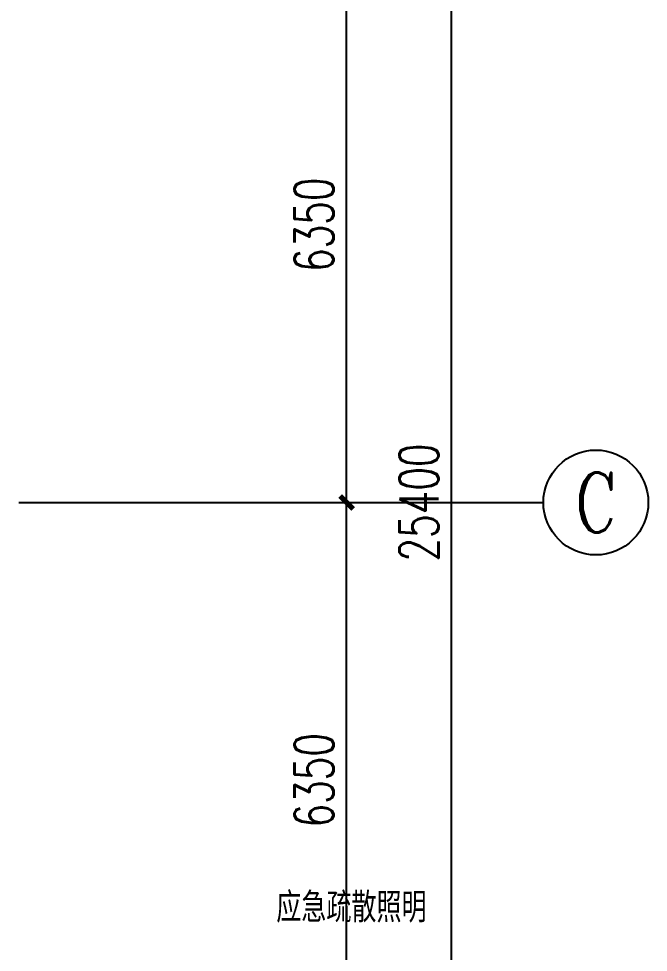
# Model space of a CAD drawing. Extents: x 12152 to 491505, y 111028 to 412681.
# Drawn here: x 472469 to 479669, y 135418 to 146091 of the extents above; entities that cross this region are included whole.
import ezdxf
from ezdxf.enums import TextEntityAlignment as Align

# ---------------------------------------------------------------- set-up
doc = ezdxf.new("R2010")
doc.units = 0
doc.header["$LTSCALE"] = 1000
doc.header["$MEASUREMENT"] = 0
doc.linetypes.add('DASHEDX2', pattern=[38.1, 25.4, -12.7])
for name, color, linetype in [('AXIS', 3, 'Continuous'), ('AXIS_TEXT', 7, 'Continuous'), ('M', 7, 'Continuous')]:
    doc.layers.add(name, color=color, linetype=linetype)
doc.styles.add('-宋体', font='', dxfattribs={"width": 0.75})
doc.styles.add('_TCH_AXIS', font='COMPLEX', dxfattribs={"bigfont": 'GBCBIG'})
doc.styles.add('_TCH_DIM_T3', font='SIMPLEX', dxfattribs={"width": 0.705882, "bigfont": 'GBCBIG'})
doc.styles.add('COMPLEX', font='COMPLEX')
doc.styles.get('-宋体').set_extended_font_data('SimSun')
doc.dimstyles.new('_TCH_ARCH&&150', dxfattribs={"dimtxt": 446.25, "dimasz": 150, "dimexe": 375, "dimexo": 450, "dimgap": 150, "dimtad": 1, "dimdec": 0, "dimzin": 0, "dimdsep": 46, "dimtxsty": '_TCH_DIM_T3', "dimblk": 'ARCHTICK', "dimcen": 0.09, "dimclrt": 7, "dimazin": 2, "dimtfac": 1, "dimtdec": 0, "dimtix": 1, "dimtmove": 2, "dimatfit": 3, "dimfxl": 1, "dimtolj": 1, "dimtzin": 0, "dimarcsym": 0})

# ---------------------------------------------------------------- blocks, each defined once
blk = doc.blocks.new('_ArchTick')
at = {"color": 0, "linetype": 'ByBlock', "const_width": 0.4}
blk.add_lwpolyline([(-0.5, -0.5), (0.5, 0.5)], dxfattribs=at)
blk = doc.blocks.new('*D202')
at = {"layer": 'AXIS', "color": 0, "lineweight": -2, "transparency": 16777216}
for p, q in [((472919, 140560), (476594, 140560)), ((476219, 134210), (476219, 140560)), ((472919, 134210), (476594, 134210))]:
    blk.add_line(p, q, dxfattribs=at)
at = {"layer": 'Defpoints', "color": 0, "transparency": 16777216}
for p in [(472469, 140560), (476219, 140560), (472469, 134210)]:
    blk.add_point(p, dxfattribs=at)
at = {"layer": 'AXIS', "color": 0, "lineweight": -2, "transparency": 16777216, "xscale": 150, "yscale": 150, "zscale": 150}
for p, rotation in [((476219, 140560), 90), ((476219, 134210), 270)]:
    blk.add_blockref('_ArchTick', p, dxfattribs=dict(at, rotation=rotation))
at = {"layer": 'AXIS', "color": 7, "transparency": 16777216, "insert": (475846, 137385), "char_height": 446.2, "attachment_point": 5, "rotation": 90, "style": '_TCH_DIM_T3'}
blk.add_mtext('\\A1;6350', dxfattribs=at)
blk = doc.blocks.new('*D203')
at = {"layer": 'AXIS', "color": 0, "lineweight": -2, "transparency": 16777216}
for p, q in [((472919, 146910), (476594, 146910)), ((476219, 140560), (476219, 146910)), ((472919, 140560), (476594, 140560))]:
    blk.add_line(p, q, dxfattribs=at)
at = {"layer": 'Defpoints', "color": 0, "transparency": 16777216}
for p in [(472469, 146910), (476219, 146910), (472469, 140560)]:
    blk.add_point(p, dxfattribs=at)
at = {"layer": 'AXIS', "color": 0, "lineweight": -2, "transparency": 16777216, "xscale": 150, "yscale": 150, "zscale": 150}
for p, rotation in [((476219, 146910), 90), ((476219, 140560), 270)]:
    blk.add_blockref('_ArchTick', p, dxfattribs=dict(at, rotation=rotation))
at = {"layer": 'AXIS', "color": 7, "transparency": 16777216, "insert": (475846, 143735), "char_height": 446.2, "attachment_point": 5, "rotation": 90, "style": '_TCH_DIM_T3'}
blk.add_mtext('\\A1;6350', dxfattribs=at)
blk = doc.blocks.new('*D205')
at = {"layer": 'AXIS', "color": 0, "lineweight": -2, "transparency": 16777216}
for p, q in [((472919, 153260), (477794, 153260)), ((477419, 127860), (477419, 153260)), ((472919, 127860), (477794, 127860))]:
    blk.add_line(p, q, dxfattribs=at)
at = {"layer": 'Defpoints', "color": 0, "transparency": 16777216}
for p in [(472469, 153260), (477419, 153260), (472469, 127860)]:
    blk.add_point(p, dxfattribs=at)
at = {"layer": 'AXIS', "color": 0, "lineweight": -2, "transparency": 16777216, "xscale": 150, "yscale": 150, "zscale": 150}
for p, rotation in [((477419, 153260), 90), ((477419, 127860), 270)]:
    blk.add_blockref('_ArchTick', p, dxfattribs=dict(at, rotation=rotation))
at = {"layer": 'AXIS', "color": 7, "transparency": 16777216, "insert": (477046, 140560), "char_height": 446.2, "attachment_point": 5, "rotation": 90, "style": '_TCH_DIM_T3'}
blk.add_mtext('\\A1;25400', dxfattribs=at)
blk = doc.blocks.new('_AXISO')
blk.add_circle((0, 0), 0.5)
at = {"layer": 'AXIS_TEXT', "style": 'COMPLEX', "width": 1.041667}
blk.add_attdef('A', text='', height=0.56, dxfattribs=at).set_placement((-0.25, -0.28), (0.25, -0.28), align=Align.FIT)

msp = doc.modelspace()

# ---------------------------------------------------------------- linework, layer by layer
at = {"layer": 'AXIS', "color": 0}
msp.add_line((472468.8, 140559.9), (478468.8, 140559.9), dxfattribs=at)

# ---------------------------------------------------------------- block references
ref = msp.add_blockref('_AXISO', (479068.8, 140559.9), dxfattribs=dict(at, xscale=1200, yscale=1200, zscale=1200))
ref.add_attrib('A', 'C', dxfattribs={"layer": 'AXIS_TEXT', "color": 0, "height": 683.5, "style": '_TCH_AXIS'}).set_placement((478824.7, 140218.1), (479312.9, 140218.1), align=Align.FIT)

# ---------------------------------------------------------------- texts
at = {"layer": 'M', "color": 0, "linetype": 'DASHEDX2', "style": '-宋体', "width": 0.7}
msp.add_text('应急疏散照明', height=300, dxfattribs=at).set_placement((475414.5, 135793, 5472))

# ---------------------------------------------------------------- dimensions: what is measured, and where the dimension line sits
at = {"layer": 'AXIS', "color": 0}
for p1, p2, distance, picture, middle in [((472468.8, 127859.9), (472468.8, 153259.9), -4950, '*D205', (477045.7, 140559.9)), ((472468.8, 140559.9), (472468.8, 146909.9), -3750, '*D203', (475845.7, 143734.9)), ((472468.8, 134209.9), (472468.8, 140559.9), -3750, '*D202', (475845.7, 137384.9))]:
    dim = msp.add_aligned_dim(p1=p1, p2=p2, distance=distance, dimstyle='_TCH_ARCH&&150', dxfattribs=at)
    dim.commit()
    dim.dimension.update_dxf_attribs({"geometry": picture, "text_midpoint": middle})

doc.saveas('drawing.dxf')
